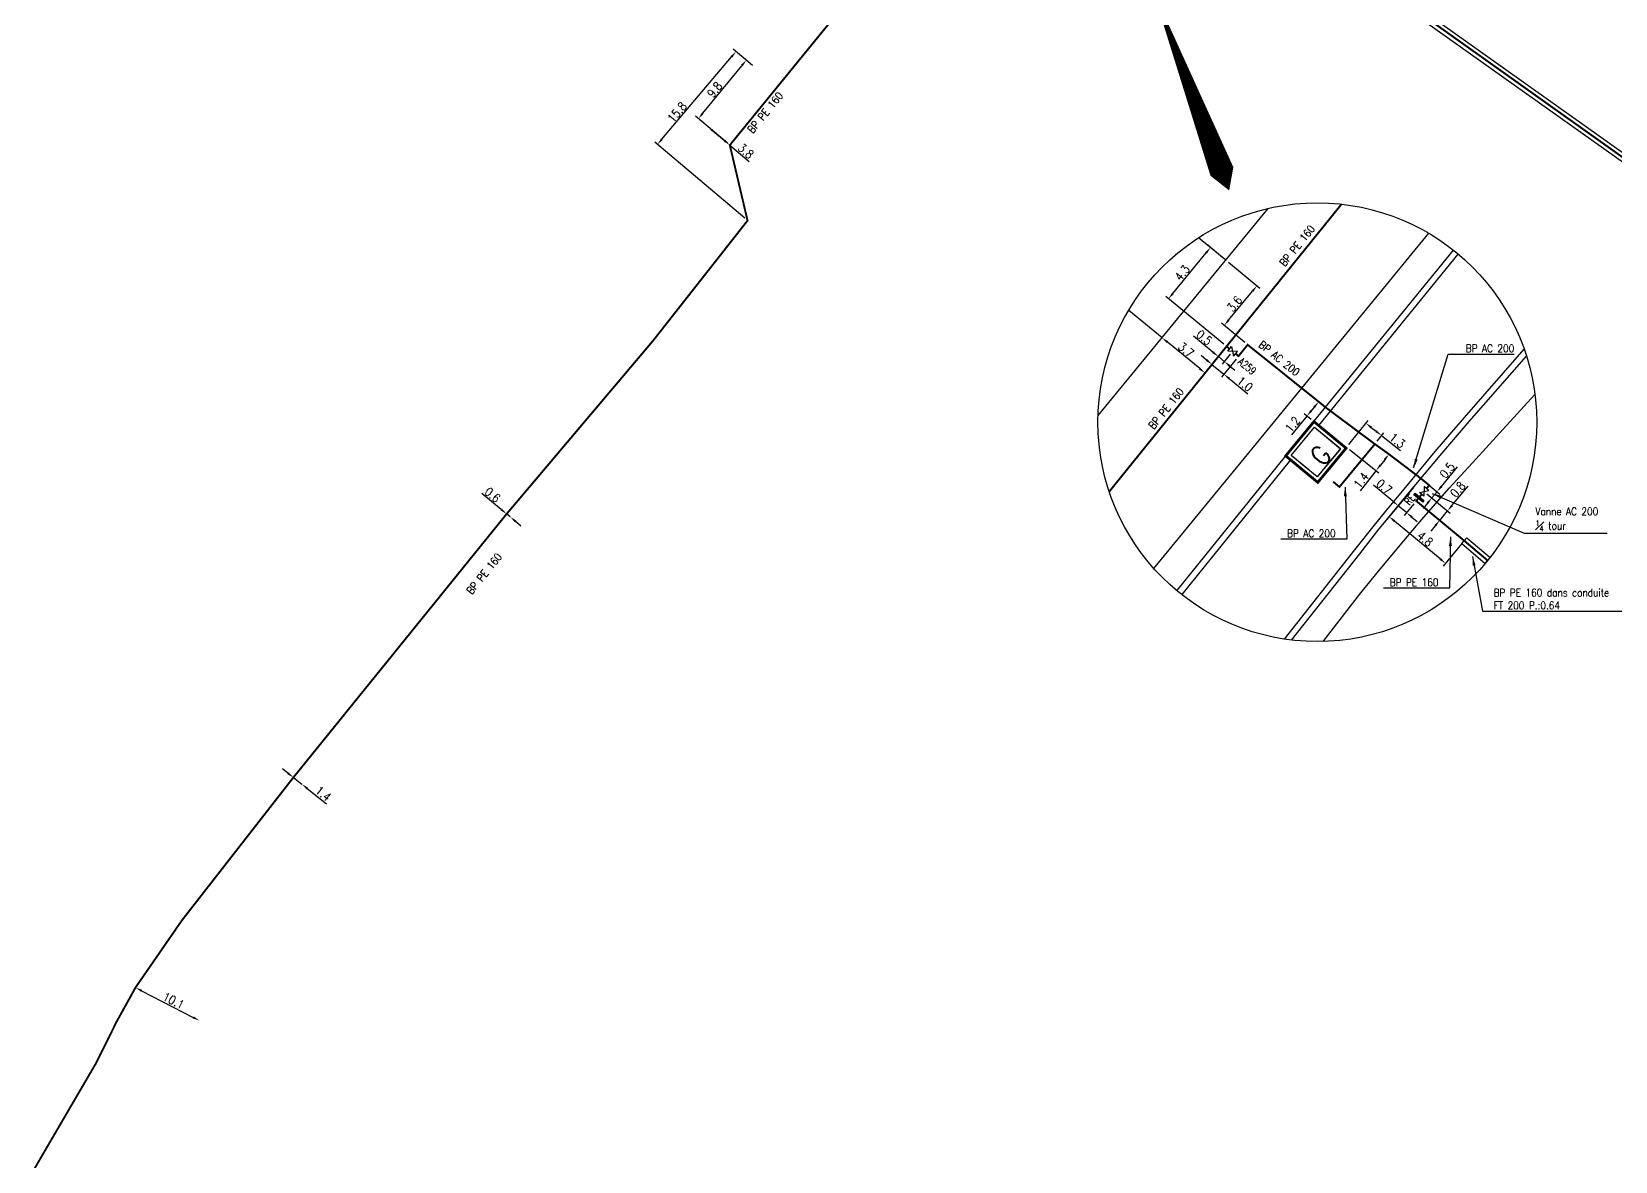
# Model space of a CAD drawing. Header units: millimetres. Extents: x 184998 to 186003, y 126995 to 128002.
# Drawn here: x 185091.1 to 185296.8, y 127498 to 127644.7 of the extents above; entities that cross this region are included whole.
import ezdxf
from ezdxf.enums import TextEntityAlignment as Align

# ---------------------------------------------------------------- set-up
doc = ezdxf.new("R2010")
doc.units = ezdxf.units.MM
doc.header["$PDMODE"] = 34
doc.linetypes.add('L_25_FT', pattern=[2000, 1000, 1000])
doc.linetypes.add('L_25_PE', pattern=[2000, 1000, 1000])
doc.layers.get('0').update_dxf_attribs({"linetype": 'CONTINUOUS'})
doc.layers.get('DEFPOINTS').update_dxf_attribs({"linetype": 'CONTINUOUS'})
for name, color, linetype in [('G_210', 7, 'CONTINUOUS'), ('L_150', 1, 'CONTINUOUS'), ('L_400', 7, 'CONTINUOUS'), ('L_900', 7, 'CONTINUOUS')]:
    doc.layers.add(name, color=color, linetype=linetype)
doc.styles.add('G_ROMANS', font='ROMANS.SHX', dxfattribs={"width": 0.75})
doc.styles.get("Standard").update_dxf_attribs({"font": 'romans.shx', "width": 0.85})
doc.dimstyles.get("Standard").update_dxf_attribs({"dimtxt": 1.5, "dimasz": 1.2, "dimexe": 0.625, "dimexo": 0.625, "dimgap": 0.25, "dimtad": 1, "dimdec": 1, "dimzin": 0, "dimdsep": 46, "dimtxsty": 'Standard', "dimcen": -0.5, "dimadec": 0, "dimazin": 0, "dimtfac": 1, "dimtdec": 1, "dimtmove": 0, "dimatfit": 3, "dimfxl": 0, "dimtolj": 1, "dimtzin": 0, "dimarcsym": 0})

# ---------------------------------------------------------------- blocks, each defined once
blk = doc.blocks.new('*D591')
at = {"layer": 'DEFPOINTS', "color": 0, "linetype": 'Continuous', "transparency": 16777216}
for p in [(185183.91, 127641.01), (185185.09, 127640.02), (185181.78, 127629.99)]:
    blk.add_point(p, dxfattribs=at)
at = {"layer": 'L_150', "color": 0, "linetype": 'Continuous', "lineweight": -2, "transparency": 16777216}
for p, q in [((185178.27, 127634.13), (185183.34, 127640.31)), ((185184.73, 127640.32), (185183.55, 127641.31)), ((185181.42, 127630.29), (185177.34, 127633.73))]:
    blk.add_line(p, q, dxfattribs=at)
at = {"layer": 'L_150', "color": 0, "linetype": 'Continuous', "transparency": 16777216}
for points in [[(185183.22, 127640.41), (185183.46, 127640.22), (185183.91, 127641.01)], [(185178.15, 127634.22), (185178.38, 127634.03), (185177.7, 127633.43)]]:
    blk.add_solid(points, dxfattribs=at)
at = {"layer": 'L_150', "color": 0, "linetype": 'Continuous', "transparency": 16777216, "insert": (185179.81, 127637.19), "char_height": 1.125, "attachment_point": 5, "rotation": 50.6475}
blk.add_mtext('\\A1;9.8', dxfattribs=at)
blk = doc.blocks.new('*D592')
at = {"layer": 'DEFPOINTS', "color": 0, "linetype": 'Continuous', "transparency": 16777216}
for p in [(185178.87, 127632.44), (185178.87, 127632.44), (185181.78, 127629.99)]:
    blk.add_point(p, dxfattribs=at)
at = {"layer": 'L_150', "color": 0, "linetype": 'Continuous', "lineweight": -2, "transparency": 16777216}
for p, q in [((185179.56, 127631.86), (185181.09, 127630.57)), ((185181.78, 127629.99), (185184.28, 127627.87))]:
    blk.add_line(p, q, dxfattribs=at)
at = {"layer": 'L_150', "color": 0, "linetype": 'Continuous', "transparency": 16777216}
for points in [[(185179.66, 127631.97), (185179.46, 127631.74), (185178.87, 127632.44)], [(185181.18, 127630.68), (185180.99, 127630.45), (185181.78, 127629.99)]]:
    blk.add_solid(points, dxfattribs=at)
at = {"layer": 'L_150', "color": 0, "linetype": 'Continuous', "transparency": 16777216, "insert": (185183.86, 127629.21), "char_height": 1.125, "attachment_point": 5, "rotation": 319.8122}
blk.add_mtext('\\A1;3.8', dxfattribs=at)
blk = doc.blocks.new('*D593')
at = {"layer": 'DEFPOINTS', "color": 0, "linetype": 'Continuous', "ltscale": 0.5, "transparency": 16777216}
for p in [(185182.57, 127642.14), (185185.09, 127640.02), (185184.08, 127620.18)]:
    blk.add_point(p, dxfattribs=at)
at = {"layer": 'L_150', "color": 0, "linetype": 'Continuous', "lineweight": -2, "ltscale": 0.5, "transparency": 16777216}
for p, q in [((185184.73, 127640.32), (185182.21, 127642.44)), ((185172.96, 127630.76), (185181.99, 127641.45)), ((185183.72, 127620.49), (185172.02, 127630.37))]:
    blk.add_line(p, q, dxfattribs=at)
at = {"layer": 'L_150', "color": 0, "linetype": 'Continuous', "ltscale": 0.5, "transparency": 16777216}
for points in [[(185181.88, 127641.55), (185182.11, 127641.35), (185182.57, 127642.14)], [(185172.84, 127630.85), (185173.07, 127630.66), (185172.38, 127630.07)]]:
    blk.add_solid(points, dxfattribs=at)
at = {"layer": 'L_150', "color": 0, "linetype": 'Continuous', "ltscale": 0.5, "transparency": 16777216, "insert": (185174.93, 127634.25), "char_height": 1.125, "attachment_point": 5, "rotation": 49.8122}
blk.add_mtext('\\A1;15.8', dxfattribs=at)
blk = doc.blocks.new('*D594')
at = {"layer": 'DEFPOINTS', "color": 0, "linetype": 'Continuous', "ltscale": 0.5, "transparency": 16777216}
for p in [(185125.07, 127547.83), (185126.17, 127546.97), (185126.17, 127546.97)]:
    blk.add_point(p, dxfattribs=at)
at = {"layer": 'L_150', "color": 0, "linetype": 'Continuous', "lineweight": -2, "ltscale": 0.5, "transparency": 16777216}
for p, q in [((185124.37, 127548.39), (185123.66, 127548.95)), ((185125.07, 127547.83), (185126.17, 127546.97)), ((185126.88, 127546.41), (185129.38, 127544.43))]:
    blk.add_line(p, q, dxfattribs=at)
at = {"layer": 'L_150', "color": 0, "linetype": 'Continuous', "ltscale": 0.5, "transparency": 16777216}
for points in [[(185124.46, 127548.51), (185124.27, 127548.27), (185125.07, 127547.83)], [(185126.97, 127546.53), (185126.79, 127546.29), (185126.17, 127546.97)]]:
    blk.add_solid(points, dxfattribs=at)
at = {"layer": 'L_150', "color": 0, "linetype": 'Continuous', "ltscale": 0.5, "transparency": 16777216, "insert": (185128.95, 127545.73), "char_height": 1.125, "attachment_point": 5, "rotation": 321.7167}
blk.add_mtext('\\A1;1.4', dxfattribs=at)
blk = doc.blocks.new('*D595')
at = {"layer": 'DEFPOINTS', "color": 0, "linetype": 'Continuous', "ltscale": 0.5, "transparency": 16777216}
for p in [(185104.56, 127520.54), (185112.87, 127516.24), (185112.87, 127516.24)]:
    blk.add_point(p, dxfattribs=at)
at = {"layer": 'L_150', "color": 0, "linetype": 'Continuous', "lineweight": -2, "ltscale": 0.5, "transparency": 16777216}
blk.add_line((185105.36, 127520.12), (185112.07, 127516.65), dxfattribs=at)
at = {"layer": 'L_150', "color": 0, "linetype": 'Continuous', "ltscale": 0.5, "transparency": 16777216}
for points in [[(185105.42, 127520.26), (185105.29, 127519.99), (185104.56, 127520.54)], [(185112.14, 127516.79), (185112, 127516.52), (185112.87, 127516.24)]]:
    blk.add_solid(points, dxfattribs=at)
at = {"layer": 'L_150', "color": 0, "linetype": 'Continuous', "ltscale": 0.5, "transparency": 16777216, "insert": (185109.5, 127518.83), "char_height": 1.125, "attachment_point": 5, "rotation": 332.6708}
blk.add_mtext('\\A1;10.1', dxfattribs=at)
blk = doc.blocks.new('*D627')
at = {"layer": 'DEFPOINTS', "color": 0, "linetype": 'Continuous', "ltscale": 0.5, "transparency": 16777216}
for p in [(185152.78, 127582.07), (185153.24, 127581.69), (185153.24, 127581.69)]:
    blk.add_point(p, dxfattribs=at)
at = {"layer": 'L_150', "color": 0, "linetype": 'Continuous', "lineweight": -2, "ltscale": 0.5, "transparency": 16777216}
for p, q in [((185152.08, 127582.64), (185149.56, 127584.73)), ((185153.24, 127581.69), (185152.78, 127582.07)), ((185153.93, 127581.12), (185154.63, 127580.54))]:
    blk.add_line(p, q, dxfattribs=at)
at = {"layer": 'L_150', "color": 0, "linetype": 'Continuous', "ltscale": 0.5, "transparency": 16777216}
for points in [[(185152.18, 127582.76), (185151.99, 127582.53), (185152.78, 127582.07)], [(185154.03, 127581.23), (185153.84, 127581), (185153.24, 127581.69)]]:
    blk.add_solid(points, dxfattribs=at)
at = {"layer": 'L_150', "color": 0, "linetype": 'Continuous', "ltscale": 0.5, "transparency": 16777216, "insert": (185150.95, 127584.55), "char_height": 1.125, "attachment_point": 5, "rotation": 320.448}
blk.add_mtext('\\A1;0.6', dxfattribs=at)
blk = doc.blocks.new('*D652')
at = {"layer": 'DEFPOINTS', "color": 0, "linetype": 'Continuous', "ltscale": 0.5, "transparency": 16777216}
for p in [(185246.21, 127615.05), (185250.26, 127611.71), (185249.05, 127604.05)]:
    blk.add_point(p, dxfattribs=at)
at = {"layer": 'L_900', "color": 0, "linetype": 'Continuous', "lineweight": -2, "ltscale": 0.5, "transparency": 16777216}
for p, q in [((185246.57, 127614.76), (185250.63, 127611.41)), ((185246.58, 127607.25), (185249.69, 127611.02)), ((185248.69, 127604.35), (185245.65, 127606.85))]:
    blk.add_line(p, q, dxfattribs=at)
at = {"layer": 'L_900', "color": 0, "linetype": 'Continuous', "ltscale": 0.5, "transparency": 16777216}
for points in [[(185249.58, 127611.11), (185249.81, 127610.92), (185250.26, 127611.71)], [(185246.47, 127607.35), (185246.7, 127607.16), (185246.01, 127606.56)]]:
    blk.add_solid(points, dxfattribs=at)
at = {"layer": 'L_900', "color": 0, "linetype": 'Continuous', "ltscale": 0.5, "transparency": 16777216, "insert": (185247.36, 127609.37), "char_height": 1.125, "attachment_point": 5, "rotation": 50.491}
blk.add_mtext('\\A1;3.6', dxfattribs=at)
blk = doc.blocks.new('*D653')
at = {"layer": 'DEFPOINTS', "color": 0, "linetype": 'Continuous', "ltscale": 0.5, "transparency": 16777216}
for p in [(185256.75, 127594.79), (185259.2, 127595.92), (185257.67, 127594.07)]:
    blk.add_point(p, dxfattribs=at)
at = {"layer": 'L_900', "color": 0, "linetype": 'Continuous', "lineweight": -2, "ltscale": 0.5, "transparency": 16777216}
for p, q in [((185258.83, 127596.21), (185257.91, 127596.93)), ((185256.75, 127594.79), (185254.75, 127592.37)), ((185257.3, 127594.36), (185256.39, 127595.08)), ((185257.71, 127595.95), (185257.33, 127595.48))]:
    blk.add_line(p, q, dxfattribs=at)
at = {"layer": 'L_900', "color": 0, "linetype": 'Continuous', "ltscale": 0.5, "transparency": 16777216}
for points in [[(185257.59, 127596.04), (185257.82, 127595.85), (185258.28, 127596.64)], [(185257.21, 127595.58), (185257.44, 127595.39), (185256.75, 127594.79)]]:
    blk.add_solid(points, dxfattribs=at)
at = {"layer": 'L_900', "color": 0, "linetype": 'Continuous', "ltscale": 0.5, "transparency": 16777216, "insert": (185254.89, 127593.71), "char_height": 1.125, "attachment_point": 5, "rotation": 50.4592}
blk.add_mtext('\\A1;1.2', dxfattribs=at)
blk = doc.blocks.new('*D654')
at = {"layer": 'DEFPOINTS', "color": 0, "linetype": 'Continuous', "ltscale": 0.5, "transparency": 16777216}
for p in [(185244.23, 127616.68), (185246.21, 127615.05), (185246.32, 127603.84)]:
    blk.add_point(p, dxfattribs=at)
at = {"layer": 'L_900', "color": 0, "linetype": 'Continuous', "lineweight": -2, "ltscale": 0.5, "transparency": 16777216}
for p, q in [((185239.35, 127610.73), (185243.66, 127615.98)), ((185245.85, 127615.35), (185243.87, 127616.98)), ((185245.96, 127604.13), (185238.41, 127610.33))]:
    blk.add_line(p, q, dxfattribs=at)
at = {"layer": 'L_900', "color": 0, "linetype": 'Continuous', "ltscale": 0.5, "transparency": 16777216}
for points in [[(185243.55, 127616.08), (185243.78, 127615.89), (185244.23, 127616.68)], [(185239.23, 127610.82), (185239.46, 127610.63), (185238.78, 127610.03)]]:
    blk.add_solid(points, dxfattribs=at)
at = {"layer": 'L_900', "color": 0, "linetype": 'Continuous', "ltscale": 0.5, "transparency": 16777216, "insert": (185240.56, 127613.39), "char_height": 1.125, "attachment_point": 5, "rotation": 50.6081}
blk.add_mtext('\\A1;4.3', dxfattribs=at)
blk = doc.blocks.new('*D655')
at = {"layer": 'DEFPOINTS', "color": 0, "linetype": 'Continuous', "ltscale": 0.5, "transparency": 16777216}
for p in [(185246.32, 127603.84), (185247.09, 127603.2), (185245.25, 127602.51)]:
    blk.add_point(p, dxfattribs=at)
at = {"layer": 'L_900', "color": 0, "linetype": 'Continuous', "lineweight": -2, "ltscale": 0.5, "transparency": 16777216}
for p, q in [((185244.55, 127603.08), (185242.02, 127605.16)), ((185246.03, 127603.47), (185244.95, 127602.15)), ((185246.8, 127602.84), (185245.73, 127601.51)), ((185246.02, 127601.88), (185245.25, 127602.51)), ((185246.72, 127601.31), (185247.41, 127600.74))]:
    blk.add_line(p, q, dxfattribs=at)
at = {"layer": 'L_900', "color": 0, "linetype": 'Continuous', "ltscale": 0.5, "transparency": 16777216}
for points in [[(185244.65, 127603.2), (185244.46, 127602.97), (185245.25, 127602.51)], [(185246.81, 127601.42), (185246.62, 127601.19), (185246.02, 127601.88)]]:
    blk.add_solid(points, dxfattribs=at)
at = {"layer": 'L_900', "color": 0, "linetype": 'Continuous', "ltscale": 0.5, "transparency": 16777216, "insert": (185243.41, 127604.99), "char_height": 1.125, "attachment_point": 5, "rotation": 320.6081}
blk.add_mtext('\\A1;0.5', dxfattribs=at)
blk = doc.blocks.new('*D656')
at = {"layer": 'DEFPOINTS', "color": 0, "linetype": 'Continuous', "ltscale": 0.5, "transparency": 16777216}
for p in [(185246.32, 127603.84), (185244.42, 127601.49), (185247.87, 127602.57)]:
    blk.add_point(p, dxfattribs=at)
at = {"layer": 'L_900', "color": 0, "linetype": 'Continuous', "lineweight": -2, "ltscale": 0.5, "transparency": 16777216}
for p, q in [((185246.03, 127603.47), (185244.13, 127601.13)), ((185243.73, 127602.06), (185243.03, 127602.64)), ((185244.42, 127601.49), (185245.97, 127600.22)), ((185247.57, 127602.2), (185245.68, 127599.86)), ((185246.67, 127599.65), (185249.09, 127597.66))]:
    blk.add_line(p, q, dxfattribs=at)
at = {"layer": 'L_900', "color": 0, "linetype": 'Continuous', "ltscale": 0.5, "transparency": 16777216}
for points in [[(185243.82, 127602.18), (185243.63, 127601.95), (185244.42, 127601.49)], [(185246.76, 127599.77), (185246.57, 127599.54), (185245.97, 127600.22)]]:
    blk.add_solid(points, dxfattribs=at)
at = {"layer": 'L_900', "color": 0, "linetype": 'Continuous', "ltscale": 0.5, "transparency": 16777216, "insert": (185248.7, 127598.95), "char_height": 1.125, "attachment_point": 5, "rotation": 320.6081}
blk.add_mtext('\\A1;1.0', dxfattribs=at)
blk = doc.blocks.new('*D657')
at = {"layer": 'DEFPOINTS', "color": 0, "linetype": 'Continuous', "ltscale": 0.5, "transparency": 16777216}
for p in [(185264.41, 127593.86), (185261.93, 127590.72), (185265.58, 127591.15)]:
    blk.add_point(p, dxfattribs=at)
at = {"layer": 'L_900', "color": 0, "linetype": 'Continuous', "lineweight": -2, "ltscale": 0.5, "transparency": 16777216}
for p, q in [((185262.22, 127591.08), (185264.7, 127594.23)), ((185265.11, 127593.31), (185265.74, 127592.81)), ((185265.87, 127591.52), (185266.74, 127592.62)), ((185266.45, 127592.26), (185268.92, 127590.31))]:
    blk.add_line(p, q, dxfattribs=at)
at = {"layer": 'L_900', "color": 0, "linetype": 'Continuous', "ltscale": 0.5, "transparency": 16777216}
for points in [[(185265.21, 127593.43), (185265.02, 127593.19), (185264.41, 127593.86)], [(185265.83, 127592.93), (185265.65, 127592.7), (185266.45, 127592.26)]]:
    blk.add_solid(points, dxfattribs=at)
at = {"layer": 'L_900', "color": 0, "linetype": 'Continuous', "ltscale": 0.5, "transparency": 16777216, "insert": (185268.5, 127591.6), "char_height": 1.125, "attachment_point": 5, "rotation": 321.7841}
blk.add_mtext('\\A1;1.3', dxfattribs=at)
blk = doc.blocks.new('*D658')
at = {"layer": 'DEFPOINTS', "color": 0, "linetype": 'Continuous', "ltscale": 0.5, "transparency": 16777216}
for p in [(185261.93, 127590.72), (185267.42, 127589.83), (185265.75, 127587.71)]:
    blk.add_point(p, dxfattribs=at)
at = {"layer": 'L_900', "color": 0, "linetype": 'Continuous', "lineweight": -2, "ltscale": 0.5, "transparency": 16777216}
for p, q in [((185262.3, 127590.43), (185266.11, 127587.42)), ((185266.86, 127589.12), (185266.3, 127588.42)), ((185265.75, 127587.71), (185263.68, 127585.08))]:
    blk.add_line(p, q, dxfattribs=at)
at = {"layer": 'L_900', "color": 0, "linetype": 'Continuous', "ltscale": 0.5, "transparency": 16777216}
for points in [[(185266.19, 127588.51), (185266.42, 127588.32), (185265.75, 127587.71)], [(185266.74, 127589.22), (185266.98, 127589.03), (185267.42, 127589.83)]]:
    blk.add_solid(points, dxfattribs=at)
at = {"layer": 'L_900', "color": 0, "linetype": 'Continuous', "ltscale": 0.5, "transparency": 16777216, "insert": (185263.8, 127586.44), "char_height": 1.125, "attachment_point": 5, "rotation": 51.7841}
blk.add_mtext('\\A1;1.4', dxfattribs=at)
blk = doc.blocks.new('*D659')
at = {"layer": 'DEFPOINTS', "color": 0, "linetype": 'Continuous', "ltscale": 0.5, "transparency": 16777216}
for p in [(185237.93, 127604.97), (185237.93, 127604.97), (185243.51, 127600.36)]:
    blk.add_point(p, dxfattribs=at)
at = {"layer": 'L_900', "color": 0, "linetype": 'Continuous', "lineweight": -2, "ltscale": 0.5, "transparency": 16777216}
for p, q in [((185242.83, 127600.95), (185238.63, 127604.4)), ((185243.81, 127600.72), (185243.82, 127600.74))]:
    blk.add_line(p, q, dxfattribs=at)
at = {"layer": 'L_900', "color": 0, "linetype": 'Continuous', "ltscale": 0.5, "transparency": 16777216}
for points in [[(185238.72, 127604.52), (185238.53, 127604.28), (185237.93, 127604.97)], [(185242.92, 127601.06), (185242.73, 127600.83), (185243.52, 127600.38)]]:
    blk.add_solid(points, dxfattribs=at)
at = {"layer": 'L_900', "color": 0, "linetype": 'Continuous', "ltscale": 0.5, "transparency": 16777216, "insert": (185241.05, 127603.38), "char_height": 1.125, "attachment_point": 5, "rotation": 320.5868}
blk.add_mtext('\\A1;3.7', dxfattribs=at)
blk = doc.blocks.new('*D660')
at = {"layer": 'DEFPOINTS', "color": 0, "linetype": 'Continuous', "ltscale": 0.5, "transparency": 16777216}
for p in [(185268.63, 127583.13), (185268.98, 127583.56), (185270.96, 127583.76)]:
    blk.add_point(p, dxfattribs=at)
at = {"layer": 'L_900', "color": 0, "linetype": 'Continuous', "lineweight": -2, "ltscale": 0.5, "transparency": 16777216}
for p, q in [((185267.93, 127583.71), (185265.41, 127585.8)), ((185268.68, 127583.2), (185268.33, 127582.77)), ((185269.7, 127582.24), (185268.63, 127583.13)), ((185270.66, 127583.4), (185269.4, 127581.88)), ((185270.4, 127581.66), (185271.09, 127581.09))]:
    blk.add_line(p, q, dxfattribs=at)
at = {"layer": 'L_900', "color": 0, "linetype": 'Continuous', "ltscale": 0.5, "transparency": 16777216}
for points in [[(185268.03, 127583.82), (185267.84, 127583.59), (185268.63, 127583.13)], [(185270.49, 127581.78), (185270.3, 127581.55), (185269.7, 127582.24)]]:
    blk.add_solid(points, dxfattribs=at)
at = {"layer": 'L_900', "color": 0, "linetype": 'Continuous', "ltscale": 0.5, "transparency": 16777216, "insert": (185266.8, 127585.62), "char_height": 1.125, "attachment_point": 5, "rotation": 320.3546}
blk.add_mtext('\\A1;0.7', dxfattribs=at)
blk = doc.blocks.new('*D661')
at = {"layer": 'DEFPOINTS', "color": 0, "linetype": 'Continuous', "ltscale": 0.5, "transparency": 16777216}
for p in [(185271.57, 127586.68), (185271.98, 127584.99), (185273.66, 127584.96)]:
    blk.add_point(p, dxfattribs=at)
at = {"layer": 'L_900', "color": 0, "linetype": 'Continuous', "lineweight": -2, "ltscale": 0.5, "transparency": 16777216}
for p, q in [((185271.93, 127586.39), (185274.02, 127584.66)), ((185274.23, 127585.65), (185276.32, 127588.17)), ((185272.34, 127584.69), (185273.35, 127583.86)), ((185272.99, 127584.15), (185273.66, 127584.96)), ((185272.42, 127583.46), (185271.84, 127582.77))]:
    blk.add_line(p, q, dxfattribs=at)
at = {"layer": 'L_900', "color": 0, "linetype": 'Continuous', "ltscale": 0.5, "transparency": 16777216}
for points in [[(185274.11, 127585.74), (185274.35, 127585.55), (185273.66, 127584.96)], [(185272.3, 127583.56), (185272.53, 127583.37), (185272.99, 127584.15)]]:
    blk.add_solid(points, dxfattribs=at)
at = {"layer": 'L_900', "color": 0, "linetype": 'Continuous', "ltscale": 0.5, "transparency": 16777216, "insert": (185274.99, 127587.74), "char_height": 1.125, "attachment_point": 5, "rotation": 50.3546}
blk.add_mtext('\\A1;0.5', dxfattribs=at)
blk = doc.blocks.new('*D662')
at = {"layer": 'DEFPOINTS', "color": 0, "linetype": 'Continuous', "ltscale": 0.5, "transparency": 16777216}
for p in [(185271.98, 127584.99), (185270.96, 127583.76), (185275.03, 127582.47)]:
    blk.add_point(p, dxfattribs=at)
at = {"layer": 'L_900', "color": 0, "linetype": 'Continuous', "lineweight": -2, "ltscale": 0.5, "transparency": 16777216}
for p, q in [((185272.34, 127584.69), (185275.39, 127582.17)), ((185275.6, 127583.16), (185277.7, 127585.68)), ((185271.32, 127583.46), (185274.37, 127580.94)), ((185274.01, 127581.23), (185275.03, 127582.47)), ((185273.43, 127580.54), (185272.86, 127579.85))]:
    blk.add_line(p, q, dxfattribs=at)
at = {"layer": 'L_900', "color": 0, "linetype": 'Continuous', "ltscale": 0.5, "transparency": 16777216}
for points in [[(185275.49, 127583.26), (185275.72, 127583.06), (185275.03, 127582.47)], [(185273.32, 127580.64), (185273.55, 127580.45), (185274.01, 127581.23)]]:
    blk.add_solid(points, dxfattribs=at)
at = {"layer": 'L_900', "color": 0, "linetype": 'Continuous', "ltscale": 0.5, "transparency": 16777216, "insert": (185276.36, 127585.25), "char_height": 1.125, "attachment_point": 5, "rotation": 50.3546}
blk.add_mtext('\\A1;0.8', dxfattribs=at)
blk = doc.blocks.new('*D663')
at = {"layer": 'DEFPOINTS', "color": 0, "linetype": 'Continuous', "transparency": 16777216}
for p in [(185270.91, 127585.88), (185267.45, 127581.71), (185277.2, 127578.59)]:
    blk.add_point(p, dxfattribs=at)
at = {"layer": 'L_900', "color": 0, "linetype": 'Continuous', "lineweight": -2, "transparency": 16777216}
for p, q in [((185270.61, 127585.52), (185267.15, 127581.35)), ((185274.07, 127576.23), (185268.14, 127581.14)), ((185276.9, 127578.23), (185274.47, 127575.29))]:
    blk.add_line(p, q, dxfattribs=at)
at = {"layer": 'L_900', "color": 0, "linetype": 'Continuous', "transparency": 16777216}
for points in [[(185268.24, 127581.25), (185268.05, 127581.02), (185267.45, 127581.71)], [(185274.17, 127576.34), (185273.98, 127576.11), (185274.76, 127575.65)]]:
    blk.add_solid(points, dxfattribs=at)
at = {"layer": 'L_900', "color": 0, "linetype": 'Continuous', "transparency": 16777216, "insert": (185272.12, 127578.82), "char_height": 1.125, "attachment_point": 5, "rotation": 320.3546}
blk.add_mtext('\\A1;4.8', dxfattribs=at)
blk = doc.blocks.new('L_340_21')
at = {"linetype": 'Continuous'}
blk.add_hatch(color=0, dxfattribs=at).paths.add_polyline_path([(0.125, 0.75), (-0.125, 0.75), (-0.125, -0.75), (0.125, -0.75)])
at = {"color": 0, "linetype": 'Continuous'}
blk.add_lwpolyline([(-0.125, 0.75), (0.125, 0.75), (0.125, -0.75), (-0.125, -0.75)], close=True, dxfattribs=at)
at = {"color": 0, "linetype": 'Continuous', "width": 0.75}
for tag, height, flags, p in [('RE', 1, 8, (0, 2)), ('DEF_LEG', 1.2, 3, (0, -5)), ('DEF_COUP', 1.2, 3, (0, -7.5)), ('DEF_TYPE', 1.2, 3, (0, -10))]:
    blk.add_attdef(tag, text='', height=height, dxfattribs=dict(at, flags=flags)).set_placement(p, align=Align.MIDDLE)
blk = doc.blocks.new('L_300_05')
at = {"color": 0, "linetype": 'Continuous', "flags": 128}
blk.add_lwpolyline([(-0.5, 0.38), (0.5, -0.38), (0.5, 0.38), (-0.5, -0.38), (-0.5, 0.38)], dxfattribs=at)
at = {"color": 0, "linetype": 'Continuous', "width": 0.75}
blk.add_attdef('NUM', text='', height=1, dxfattribs=at).set_placement((0, 1.38), align=Align.MIDDLE_CENTER)
at = {"color": 0, "linetype": 'Continuous', "width": 0.75, "flags": 3}
for tag, p in [('DEF_LEG', (0, -5)), ('DEF_COUP', (0, -7.5)), ('DEF_TYPE', (0, -10))]:
    blk.add_attdef(tag, text='', height=1.2, dxfattribs=at).set_placement(p, align=Align.MIDDLE)
blk = doc.blocks.new('*U1319')
at = {"layer": 'G_210', "color": 0, "linetype": 'Continuous', "const_width": 0.35, "flags": 128}
blk.add_lwpolyline([(5.77, 5.41), (5.77, 0), (0, 0), (0, 5.41)], close=True, dxfattribs=at)
at = {"layer": 'G_210', "color": 0, "linetype": 'Continuous'}
blk.add_lwpolyline([(0.5, 4.91), (5.27, 4.91), (5.27, 0.5), (0.5, 0.5)], close=True, dxfattribs=at)
at = {"layer": 'G_210', "insert": (2.93, 1.94), "char_height": 2.5, "width": 5.7703, "attachment_point": 5}
blk.add_mtext('G', dxfattribs=at)
at = {"layer": 'G_210', "color": 0, "linetype": 'Continuous', "width": 0.75}
for tag, height, p in [('NUM', 2, (2, 12.5)), ('NOM', 2, (2, 9.68)), ('BCL', 1.5, (2, 7))]:
    blk.add_attdef(tag, text='', height=height, dxfattribs=at).set_placement(p, align=Align.MIDDLE)
at = {"layer": 'G_210', "color": 0, "linetype": 'Continuous', "width": 0.75, "flags": 3}
for tag, p in [('DEF_LEG', (2.14, -3.11)), ('DEF_COUP', (2.14, -5.61)), ('DEF_TYPE', (2.14, -8.11))]:
    blk.add_attdef(tag, text='', height=1.2, dxfattribs=at).set_placement(p, align=Align.MIDDLE)

msp = doc.modelspace()

# ---------------------------------------------------------------- linework, layer by layer
at = {"layer": 'L_150', "linetype": 'L_25_PE', "ltscale": 0.5, "const_width": 0.25}
for points in [[(185091.2, 127496.61), (185095.71, 127504.34), (185099.44, 127510.73), (185102.1, 127516.09), (185104.56, 127520.54), (185110.62, 127529.31), (185125.07, 127547.83), (185152.78, 127582.07), (185171.79, 127604.56), (185184.08, 127620.18), (185181.78, 127629.99), (185195.69, 127647.04), (185199.54, 127651.83), (185210, 127664.76), (185220.27, 127677.45), (185228.27, 127687.35), (185240.58, 127702.37), (185251.6, 127715.81), (185267.92, 127736.46), (185269.9, 127740.88), (185276.31, 127748.67), (185281.12, 127754.54)], [(185501.57, 127570.73), (185492.54, 127568.98), (185482.71, 127566.17), (185468.61, 127561.57), (185466.22, 127561.95), (185464.79, 127562.19), (185451.95, 127564.28), (185430.92, 127569.68), (185425.87, 127571.33), (185416.38, 127574.44), (185405.02, 127578.88), (185397.34, 127583.98), (185393.14, 127586.98), (185392.79, 127587.24), (185371.13, 127576.95), (185367.06, 127579.13), (185255.35, 127658.58), (185251.94, 127661)]]:
    msp.add_lwpolyline(points, dxfattribs=at)
at = {"layer": 'L_400', "color": 7, "linetype": 'CONTINUOUS'}
for p, q in [((185255.64, 127658.99), (185367.35, 127579.53)), ((185255.06, 127658.18), (185366.77, 127578.72))]:
    msp.add_line(p, q, dxfattribs=at)
at = {"layer": 'L_900', "color": 7, "linetype": 'CONTINUOUS'}
for p, q in [((185276.88, 127578.21), (185277.2, 127578.59)), ((185276.88, 127578.21), (185279.92, 127575.64)), ((185277.52, 127578.97), (185277.2, 127578.59)), ((185277.52, 127578.97), (185280.56, 127576.41)), ((185279.92, 127575.64), (185280.24, 127576.02)), ((185280.56, 127576.41), (185280.24, 127576.02))]:
    msp.add_line(p, q, dxfattribs=at)
at = {"layer": 'L_900', "color": 254, "linetype": 'Continuous'}
msp.add_lwpolyline([(185238.06, 127646.66, 0.483, 2.9, 0), (185244.94, 127628.6, 5.8, 0, 0), (185246.66, 127624.09, 5.8, 0, 0)], format="xyseb", dxfattribs=at)
at = {"layer": 'L_900', "color": 252, "linetype": 'Continuous', "ltscale": 0.5, "flags": 128}
for points in [[(185229.63, 127594.87), (185251.71, 127621.75)], [(185236.87, 127574.99), (185251.6, 127592.93), (185257.28, 127599.86), (185272.58, 127618.54)], [(185237.93, 127604.97), (185233.61, 127608.52)], [(185258.89, 127565.5), (185263.77, 127571.81), (185266.29, 127574.9), (185269.36, 127578.58), (185271.69, 127581.37), (185275.26, 127585.41), (185278.29, 127588.73), (185282.71, 127593.57), (185286.38, 127597.59)]]:
    msp.add_lwpolyline(points, dxfattribs=at)
at = {"layer": 'L_900', "color": 1, "linetype": 'Continuous', "ltscale": 0.5, "flags": 128}
msp.add_lwpolyline([(185231.08, 127584.98, 0.25, 0.25, 0), (185243.51, 127600.36, 0.25, 0.25, 0), (185246.32, 127603.84, 0.25, 0.25, 0), (185261.25, 127622.31, 0, 0, 0)], format="xyseb", dxfattribs=at)
at = {"layer": 'L_900', "color": 7, "linetype": 'L_25_FT', "ltscale": 0.5, "flags": 128}
msp.add_lwpolyline([(185246.21, 127615.05), (185242.69, 127617.95)], dxfattribs=at)
at = {"layer": 'L_900', "color": 252, "linetype": 'Continuous', "flags": 128}
for points in [[(185257.67, 127594.07), (185275.81, 127616.32)], [(185258.3, 127593.57), (185276.43, 127615.81)], [(185253.83, 127565.81), (185263, 127577.41), (185265.54, 127580.62), (185267, 127582.42), (185269.39, 127585.31), (185273.44, 127590.2), (185277.22, 127594.6), (185284.99, 127603.47)], [(185254.76, 127565.69), (185263.63, 127576.91), (185266.16, 127580.12), (185266.84, 127580.98), (185270.01, 127584.8), (185274.05, 127589.68), (185277.82, 127594.07), (185285.28, 127602.59)], [(185239.87, 127572.1), (185254, 127589.62)], [(185254.61, 127589.11), (185240.49, 127571.6)]]:
    msp.add_lwpolyline(points, dxfattribs=at)
at = {"layer": 'L_900', "color": 1, "linetype": 'Continuous', "ltscale": 0.5, "const_width": 0.25, "flags": 128}
for points in [[(185246.32, 127603.84), (185246.71, 127603.52)], [(185247.48, 127602.89), (185247.87, 127602.57), (185249.05, 127604.05), (185258.35, 127596.6), (185259.18, 127595.92), (185265.58, 127591.15), (185267.42, 127589.83), (185271.57, 127586.68), (185272.65, 127585.79), (185272.3, 127585.38)], [(185260.17, 127586.26), (185260.98, 127585.58), (185265.58, 127591.15)], [(185271.66, 127584.61), (185270.96, 127583.76), (185277.2, 127578.59), (185280.24, 127576.02)]]:
    msp.add_lwpolyline(points, dxfattribs=at)
at = {"layer": 'L_900', "color": 7, "linetype": 'Continuous', "const_width": 0.35, "flags": 128}
for points in [[(185256.63, 127587.44), (185254, 127589.62), (185257.67, 127594.07)], [(185257.67, 127594.07), (185261.85, 127590.62), (185259.45, 127587.71)]]:
    msp.add_lwpolyline(points, dxfattribs=at)
at = {"layer": 'L_900', "color": 7, "linetype": 'Continuous'}
for points in [[(185254.7, 127589.68), (185257.74, 127593.36), (185261.14, 127590.55), (185259.02, 127587.98)], [(185257, 127587.78), (185254.7, 127589.68)]]:
    msp.add_lwpolyline(points, dxfattribs=at)
at = {"layer": 'L_900', "linetype": 'Continuous', "ltscale": 0.5}
msp.add_circle((185258.11, 127593.99), 28.5, dxfattribs=at)

# ---------------------------------------------------------------- block references
at = {"layer": 'L_900'}
ref = msp.add_blockref('L_300_05', (185247.09, 127603.2), dxfattribs=dict(at, rotation=320.6081401661601))
ref.add_attrib('NUM', 'A259', dxfattribs={"layer": '0', "color": 0, "linetype": 'Continuous', "height": 1, "rotation": 320.6081, "width": 0.75}).set_placement((185249, 127601.25), align=Align.MIDDLE_CENTER)
for name, p, rotation in [('*U1319', (185258.17, 127586.17), 50.45918158001538), ('L_300_05', (185271.98, 127584.99), 50.36924241492839)]:
    msp.add_blockref(name, p, dxfattribs=dict(at, rotation=rotation))
ref = msp.add_blockref('L_340_21', (185271.31, 127584.18), dxfattribs=dict(at, rotation=50.35456233235939))
ref.add_attrib('RE', 'RE', dxfattribs={"layer": '0', "color": 0, "linetype": 'Continuous', "height": 1, "rotation": 50.3546, "style": 'G_ROMANS', "width": 0.75, "flags": 8}).set_placement((185270.1, 127583.92), align=Align.MIDDLE)

# ---------------------------------------------------------------- texts
at = {"layer": 'L_150', "linetype": 'L_25_PE', "width": 0.85}
for rotation, p in [(50.8812, (185186.38, 127634.22)), (51.0329, (185149.87, 127574.31))]:
    msp.add_text('BP PE 160', height=1, rotation=rotation, dxfattribs=at).set_placement(p, align=Align.MIDDLE)
at = {"layer": 'L_900', "color": 1, "linetype": 'Continuous', "width": 0.85}
for s, rotation, p in [('BP PE 160', 51.0454, (185255.5, 127616.92)), ('BP AC 200', 321.2901, (185253.16, 127602.28)), ('BP PE 160', 51.0454, (185238.47, 127595.77))]:
    msp.add_text(s, height=1, rotation=rotation, dxfattribs=at).set_placement(p, align=Align.MIDDLE)
at = {"layer": 'L_900', "color": 1, "linetype": 'Continuous', "char_height": 1, "attachment_point": 6}
for s, insert in [('BP AC 200', (185283.7, 127603.58)), ('BP AC 200', (185260.48, 127579.54)), ('BP PE 160', (185273.85, 127573.18))]:
    msp.add_mtext(s, dxfattribs=dict(at, insert=insert))
at = {"layer": 'L_900', "color": 7, "linetype": 'Continuous', "ltscale": 0.5, "insert": (185286.45, 127581.36), "char_height": 1, "attachment_point": 4}
msp.add_mtext('\\A1;Vanne AC 200\\P{\\H0.7x;\\S1#4;} tour', dxfattribs=at)
at = {"layer": 'L_900', "color": 1, "linetype": 'Continuous', "ltscale": 0.5, "insert": (185281.01, 127571.02), "char_height": 1, "attachment_point": 4}
msp.add_mtext('\\A1;BP PE 160 dans conduite\\PFT 200 P.:0.64', dxfattribs=at)

# ---------------------------------------------------------------- dimensions: what is measured, and where the dimension line sits
at = {"layer": 'L_150', "linetype": 'Continuous', "ltscale": 0.5}
for base, p1, p2, angle, picture, middle in [((185182.57, 127642.14), (185184.08, 127620.18), (185185.09, 127640.02), 229.8122, '*D593', (185175.5, 127633.77)), ((185153.24, 127581.69), (185152.78, 127582.07), (185153.24, 127581.69), 140.448, '*D627', (185150.47, 127583.97)), ((185126.17, 127546.97), (185125.07, 127547.83), (185126.17, 127546.97), 141.7167, '*D594', (185128.48, 127545.14))]:
    dim = msp.add_linear_dim(base=base, p1=p1, p2=p2, angle=angle, dimstyle='Standard', override={"dimscale": 0.75}, dxfattribs=at)
    dim.commit()
    dim.dimension.update_dxf_attribs({"geometry": picture, "text_midpoint": middle, "dimtype": 160})
at = {"layer": 'L_150', "linetype": 'Continuous'}
dim = msp.add_linear_dim(base=(185183.91, 127641.01), p1=(185181.78, 127629.99), p2=(185185.09, 127640.02), angle=230.6475, text='9.8', dimstyle='Standard', override={"dimscale": 0.75}, dxfattribs=at)
dim.commit()
dim.dimension.update_dxf_attribs({"geometry": '*D591', "text_midpoint": (185180.39, 127636.72), "dimtype": 160})
dim = msp.add_linear_dim(base=(185178.87, 127632.44), p1=(185181.78, 127629.99), p2=(185178.87, 127632.44), angle=319.8122, dimstyle='Standard', override={"dimscale": 0.75}, dxfattribs=at)
dim.commit()
dim.dimension.update_dxf_attribs({"geometry": '*D592', "text_midpoint": (185183.37, 127628.64), "dimtype": 160})
at = {"layer": 'L_150', "linetype": 'Continuous', "ltscale": 0.5}
dim = msp.add_linear_dim(base=(185112.87, 127516.24), p1=(185104.56, 127520.54), p2=(185112.87, 127516.24), angle=152.6708, text='10.1', dimstyle='Standard', override={"dimscale": 0.75}, dxfattribs=at)
dim.commit()
dim.dimension.update_dxf_attribs({"geometry": '*D595', "text_midpoint": (185109.15, 127518.16), "dimtype": 160})
at = {"layer": 'L_900', "color": 1, "linetype": 'Continuous', "ltscale": 0.5}
for base, p1, p2, angle, text, picture, middle in [((185244.23, 127616.68), (185246.32, 127603.84), (185246.21, 127615.05), 230.6081, '4.3', '*D654', (185241.14, 127612.91)), ((185250.26, 127611.71), (185249.05, 127604.05), (185246.21, 127615.05), 230.491, '3.6', '*D652', (185247.94, 127608.89)), ((185237.93, 127604.97), (185243.51, 127600.36), (185237.93, 127604.97), 320.5868, '3.7', '*D659', (185240.57, 127602.8)), ((185244.42, 127601.49), (185247.87, 127602.57), (185246.32, 127603.84), 320.6081, '1.0', '*D656', (185248.23, 127598.37)), ((185256.75, 127594.79), (185259.2, 127595.92), (185257.67, 127594.07), 50.4592, '1.2', '*D653', (185255.47, 127593.23)), ((185264.41, 127593.86), (185265.58, 127591.15), (185261.93, 127590.72), 321.7841, '1.3', '*D657', (185268.04, 127591.01)), ((185265.75, 127587.71), (185267.42, 127589.83), (185261.93, 127590.72), 51.7841, '1.4', '*D658', (185264.38, 127585.98))]:
    dim = msp.add_linear_dim(base=base, p1=p1, p2=p2, angle=angle, text=text, dimstyle='Standard', override={"dimscale": 0.75}, dxfattribs=at)
    dim.commit()
    dim.dimension.update_dxf_attribs({"geometry": picture, "text_midpoint": middle, "dimtype": 160})
at = {"layer": 'L_900', "linetype": 'Continuous', "ltscale": 0.5}
for base, p1, p2, angle, text, picture, middle in [((185245.25, 127602.51), (185247.09, 127603.2), (185246.32, 127603.84), 320.6081, '0.5', '*D655', (185242.94, 127604.41)), ((185273.66, 127584.96), (185271.98, 127584.99), (185271.57, 127586.68), 230.3546, '0.5', '*D661', (185275.56, 127587.26)), ((185268.63, 127583.13), (185270.96, 127583.76), (185268.98, 127583.56), 320.3546, '0.7', '*D660', (185266.32, 127585.04)), ((185275.03, 127582.47), (185270.96, 127583.76), (185271.98, 127584.99), 230.3546, '0.8', '*D662', (185276.94, 127584.77))]:
    dim = msp.add_linear_dim(base=base, p1=p1, p2=p2, angle=angle, text=text, dimstyle='Standard', override={"dimscale": 0.75}, dxfattribs=at)
    dim.commit()
    dim.dimension.update_dxf_attribs({"geometry": picture, "text_midpoint": middle, "dimtype": 160})
at = {"layer": 'L_900', "linetype": 'Continuous'}
dim = msp.add_linear_dim(base=(185267.45, 127581.71), p1=(185277.2, 127578.59), p2=(185270.91, 127585.88), angle=320.3546, text='4.8', dimstyle='Standard', override={"dimscale": 0.75}, dxfattribs=at)
dim.commit()
dim.dimension.update_dxf_attribs({"geometry": '*D663', "text_midpoint": (185271.64, 127578.24), "dimtype": 160})

# ---------------------------------------------------------------- leaders
at = {"layer": 'L_900', "color": 1, "linetype": 'Continuous', "annotation_type": 0, "has_hookline": 1}
for points, hookline_direction, text_width in [([(185270.62, 127588.04), (185275.13, 127602.83), (185276.33, 127602.83)], 0, 7.12), ([(185261.71, 127585.56), (185261.93, 127578.79), (185260.73, 127578.79)], 1, 7.12), ([(185275.42, 127579.11), (185275.3, 127572.43), (185274.1, 127572.43)], 1, 7.16)]:
    msp.add_leader(points, dimstyle='Standard', dxfattribs=dict(at, hookline_direction=hookline_direction, text_width=text_width))
at = {"layer": 'L_900', "color": 7, "linetype": 'Continuous', "ltscale": 0.5, "annotation_type": 0, "has_hookline": 1, "hookline_direction": 0, "text_width": 9.31}
msp.add_leader([(185273.05, 127584.74), (185285, 127579.57), (185286.2, 127579.57)], dimstyle='Standard', dxfattribs=at)
at = {"layer": 'L_900', "color": 1, "linetype": 'Continuous', "ltscale": 0.5, "annotation_type": 0, "has_hookline": 1, "hookline_direction": 0, "text_width": 17.2}
msp.add_leader([(185278.27, 127576.55), (185279.56, 127569.43), (185280.76, 127569.43)], dimstyle='Standard', dxfattribs=at)

doc.saveas('drawing.dxf')
